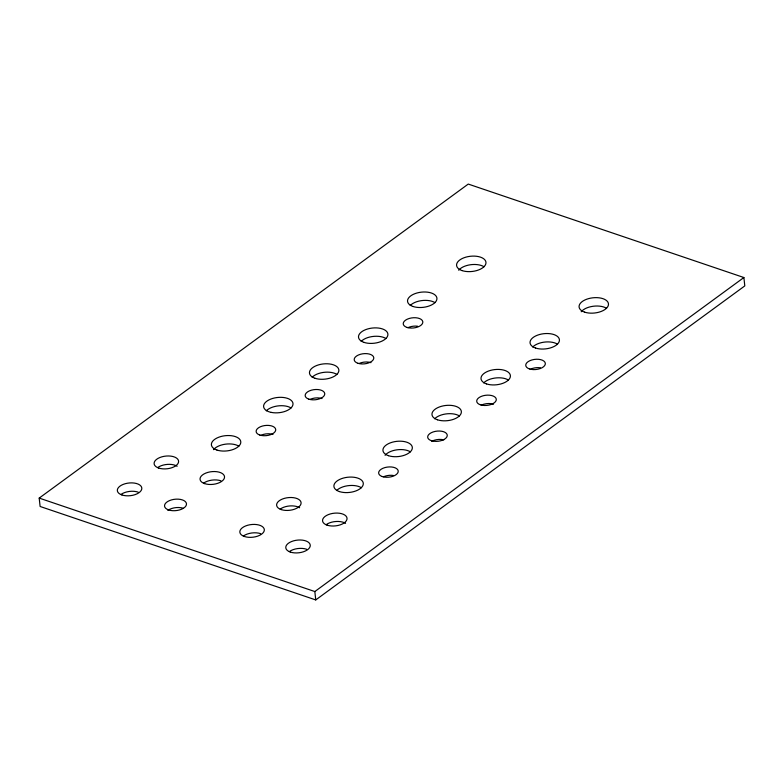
<?xml version="1.0" encoding="UTF-8"?>
<svg xmlns="http://www.w3.org/2000/svg" width="784" height="784" viewBox="0 0 784 784"><rect width="100%" height="100%" fill="white"/><g stroke="black" fill="none" stroke-linecap="round" stroke-linejoin="round"><path stroke-width="1.18" d="M39.2 498.095L468.254 184.073L743.889 277.526L744.8 285.905L315.746 599.927L40.111 506.474L39.2 498.095L314.835 591.548L743.889 277.526M314.835 591.548L315.746 599.927M458.709 270.225A14.778 7.654 -6.2 0 1 484.032 266.746M581.209 311.758A14.778 7.654 -6.2 0 1 606.532 308.288M410.238 305.466A14.778 7.654 -6.2 0 1 434.993 302.634M483.708 382.886A14.778 7.654 -6.2 0 1 508.463 380.064M361.199 341.354A14.778 7.654 -6.2 0 1 385.963 338.531M312.169 377.241A14.778 7.654 -6.2 0 1 336.924 374.419M434.669 418.774A14.778 7.654 -6.2 0 1 459.434 415.951M266.286 410.826A14.778 7.654 -6.2 0 1 291.05 407.964M385.071 455.308A14.778 7.654 -6.2 0 1 410.395 451.839M213.532 449.663A14.778 7.654 -6.2 0 1 238.855 446.194M336.601 490.549A14.778 7.654 -6.2 0 1 361.365 487.726M157.692 467.568A12.309 6.38 -6.2 0 1 177.135 466.235M203.624 483.14A12.309 6.38 -6.2 0 1 220.863 480.778M280.192 509.1A12.309 6.38 -6.2 0 1 299.635 507.767M326.134 524.672A12.309 6.38 -6.2 0 1 345.577 523.349M120.912 494.479A12.309 6.38 -6.2 0 1 138.141 492.117M167.845 510.394A11.035 5.713 -6.2 0 1 183.289 508.277M243.412 536.021A12.309 6.38 -6.2 0 1 260.651 533.659M289.355 551.593A12.309 6.38 -6.2 0 1 306.583 549.231M532.738 346.998A14.778 7.654 -6.2 0 1 557.502 344.176M261.043 435.257A9.849 5.106 -6.2 0 1 272.979 434.454M310.062 399.37A9.849 5.106 -6.2 0 1 321.999 398.556M359.052 363.502A9.849 5.106 -6.2 0 1 370.989 362.659M407.886 327.712A9.849 5.106 -6.2 0 1 417.598 326.222M530.631 369.137A9.849 5.106 -6.2 0 1 540.382 367.794M481.601 405.024A9.849 5.106 -6.2 0 1 493.538 404.201M431.866 441.255A9.849 5.106 -6.2 0 1 443.783 439.873M383.533 476.799A9.849 5.106 -6.2 0 1 393.274 475.457M121.912 494.959A12.309 6.38 -6.2 0 0 141.688 489.363A12.309 6.38 -6.2 0 0 125.117 483.738A12.309 6.38 -6.2 0 0 121.912 494.959M168.648 509.953A11.035 5.713 -6.2 0 0 186.367 504.935A11.035 5.713 -6.2 0 0 171.52 499.898A11.035 5.713 -6.2 0 0 168.648 509.953M158.682 468.048A12.309 6.38 -6.2 0 0 178.468 462.442A12.309 6.38 -6.2 0 0 161.886 456.827A12.309 6.38 -6.2 0 0 158.682 468.048M204.624 483.62A12.309 6.38 -6.2 0 0 224.41 478.015A12.309 6.38 -6.2 0 0 207.829 472.399A12.309 6.38 -6.2 0 0 204.624 483.62M244.412 536.491A12.309 6.38 -6.2 0 0 264.198 530.895A12.309 6.38 -6.2 0 0 247.617 525.27A12.309 6.38 -6.2 0 0 244.412 536.491M281.191 509.58A12.309 6.38 -6.2 0 0 300.968 503.975A12.309 6.38 -6.2 0 0 284.396 498.359A12.309 6.38 -6.2 0 0 281.191 509.58M327.124 525.153A12.309 6.38 -6.2 0 0 346.91 519.557A12.309 6.38 -6.2 0 0 330.329 513.932A12.309 6.38 -6.2 0 0 327.124 525.153M290.354 552.073A12.309 6.38 -6.2 0 0 310.131 546.468A12.309 6.38 -6.2 0 0 293.559 540.852A12.309 6.38 -6.2 0 0 290.354 552.073M462.08 270.598A14.778 7.654 -6.2 0 0 485.815 263.875A14.778 7.654 -6.2 0 0 465.921 257.132A14.778 7.654 -6.2 0 0 462.08 270.598M413.041 306.485A14.778 7.654 -6.2 0 0 436.776 299.762A14.778 7.654 -6.2 0 0 416.882 293.02A14.778 7.654 -6.2 0 0 413.041 306.485M364.001 342.373A14.778 7.654 -6.2 0 0 387.747 335.65A14.778 7.654 -6.2 0 0 367.853 328.908A14.778 7.654 -6.2 0 0 364.001 342.373M314.972 378.26A14.778 7.654 -6.2 0 0 338.708 371.538A14.778 7.654 -6.2 0 0 318.814 364.795A14.778 7.654 -6.2 0 0 314.972 378.26M271.284 412.404A14.778 7.654 -6.2 0 0 293.01 403.731A14.778 7.654 -6.2 0 0 270.627 399.144A14.778 7.654 -6.2 0 0 271.284 412.404M216.903 450.036A14.778 7.654 -6.2 0 0 240.639 443.313A14.778 7.654 -6.2 0 0 220.745 436.57A14.778 7.654 -6.2 0 0 216.903 450.036M584.58 312.13A14.778 7.654 -6.2 0 0 608.315 305.407A14.778 7.654 -6.2 0 0 588.421 298.665A14.778 7.654 -6.2 0 0 584.58 312.13M486.511 383.905A14.778 7.654 -6.2 0 0 510.247 377.182A14.778 7.654 -6.2 0 0 490.353 370.44A14.778 7.654 -6.2 0 0 486.511 383.905M437.472 419.793A14.778 7.654 -6.2 0 0 461.208 413.07A14.778 7.654 -6.2 0 0 441.314 406.328A14.778 7.654 -6.2 0 0 437.472 419.793M388.443 455.68A14.778 7.654 -6.2 0 0 412.178 448.958A14.778 7.654 -6.2 0 0 392.284 442.215A14.778 7.654 -6.2 0 0 388.443 455.68M339.403 491.568A14.778 7.654 -6.2 0 0 363.139 484.845A14.778 7.654 -6.2 0 0 343.245 478.103A14.778 7.654 -6.2 0 0 339.403 491.568M535.541 348.018A14.778 7.654 -6.2 0 0 559.276 341.295A14.778 7.654 -6.2 0 0 539.392 334.552A14.778 7.654 -6.2 0 0 535.541 348.018M529.406 368.911A9.849 5.106 -6.2 0 0 545.233 364.433A9.849 5.106 -6.2 0 0 531.964 359.934A9.849 5.106 -6.2 0 0 529.406 368.911M480.367 404.799A9.849 5.106 -6.2 0 0 496.194 400.32A9.849 5.106 -6.2 0 0 482.934 395.822A9.849 5.106 -6.2 0 0 480.367 404.799M432.053 440.902A9.849 5.106 -6.2 0 0 447.252 435.737A9.849 5.106 -6.2 0 0 433.082 431.964A9.849 5.106 -6.2 0 0 432.053 440.902M382.298 476.574A9.849 5.106 -6.2 0 0 398.125 472.095A9.849 5.106 -6.2 0 0 384.866 467.597A9.849 5.106 -6.2 0 0 382.298 476.574M259.778 435.032A9.849 5.106 -6.2 0 0 275.615 430.573A9.849 5.106 -6.2 0 0 262.375 426.055A9.849 5.106 -6.2 0 0 259.778 435.032M308.827 399.154A9.849 5.106 -6.2 0 0 324.654 394.675A9.849 5.106 -6.2 0 0 311.395 390.177A9.849 5.106 -6.2 0 0 308.827 399.154M357.906 363.276A9.849 5.106 -6.2 0 0 373.694 358.758A9.849 5.106 -6.2 0 0 360.375 354.299A9.849 5.106 -6.2 0 0 357.906 363.276M407.141 327.457A9.849 5.106 -6.2 0 0 422.762 322.734A9.849 5.106 -6.2 0 0 409.179 318.48A9.849 5.106 -6.2 0 0 407.141 327.457"/></g></svg>
